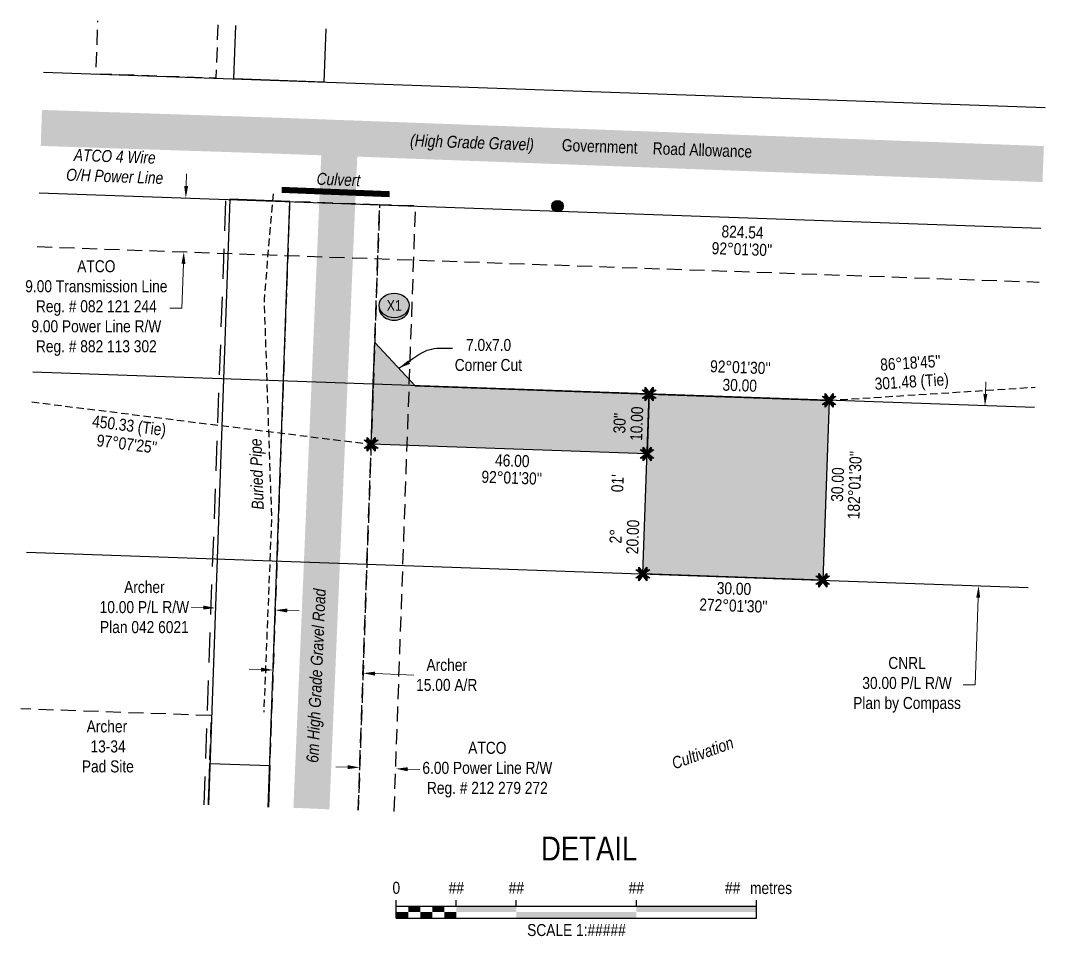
# Model space of a CAD drawing. Extents: x 342350 to 345869, y 6127530 to 6133698.
# Drawn here: x 344958 to 345825, y 6128629 to 6129392 of the extents above; entities that cross this region are included whole.
import ezdxf
from ezdxf.enums import TextEntityAlignment as Align

# ---------------------------------------------------------------- set-up
doc = ezdxf.new("R2010")
doc.units = 0
doc.header["$LTSCALE"] = 5
doc.header["$PDSIZE"] = 0.5
for name, pattern in [('foc-ACCESSROAD', [3.75, 2.5, -1.25]), ('foc-FLOWLINE', [3.75, 2.5, -1.25]), ('foc-LSD', [8, 5, -3]), ('foc-TIELINE', [1.875, 1.25, -0.625]), ('POWERLINE5', [7.8, 2.4, -0.6, 0.6, -0.6, 0.6, -0.6, 2.4]), ('UG_PIPE', [1.875, 1.25, -0.625])]:
    doc.linetypes.add(name, pattern=pattern)
doc.layers.get('Defpoints').update_dxf_attribs({"color": 9})
for name, color, linetype in [('AS-FENCE', 48, 'foc-FENCE'), ('AS-PIPE-UG', 44, 'UG_PIPE'), ('AS-PIPE-UG-T', 44, 'Continuous'), ('AS-POWER', 104, 'foc-POWER'), ('AS-POWER-EXISTING', 72, 'POWERLINE5'), ('AS-POWER-T', 104, 'Continuous'), ('AS-ROADS', 254, 'Continuous'), ('C-RW', 13, 'Continuous'), ('DETAIL-T', 7, 'Continuous'), ('F-AR', 190, 'foc-ACCESSROAD'), ('F-EZE', 190, 'foc-FLOWLINE'), ('F-RW', 190, 'Continuous'), ('F-WS', 190, 'foc-ACCESSROAD'), ('F-WS-S', 190, 'Continuous'), ('L-BD', 7, 'Continuous'), ('L-BD1', 253, 'Continuous'), ('L-MON', 1, 'Continuous'), ('L-ROAD-T', 7, 'Continuous'), ('L-SEC', 7, 'Continuous'), ('L-SECTION-LSD', 7, 'foc-LSD'), ('L-TIE', 7, 'foc-TIELINE'), ('P-CROSSINGS', 250, 'Continuous'), ('P-PROPOSED', 10, 'Continuous'), ('P-PROPOSED-H', 21, 'Continuous'), ('P-TXT', 4, 'Continuous')]:
    doc.layers.add(name, color=color, linetype=linetype)
for name, color, linetype, lineweight in [('AS-GENERAL', 48, 'Continuous', 18), ('C-RW-T', 13, 'Continuous', 9), ('F-AR-T', 190, 'Continuous', 9), ('F-EZE-T', 190, 'Continuous', 9), ('F-RW-T', 190, 'Continuous', 9), ('T-TEXT', 48, 'Continuous', 18)]:
    doc.layers.add(name, color=color, linetype=linetype, lineweight=lineweight)
doc.styles.add('80', font='ARIALN.TTF', dxfattribs={"height": 10})
doc.styles.add('80CG', font='ARIALN.TTF', dxfattribs={"height": 10})
doc.styles.add('80L', font='ARIALN.TTF', dxfattribs={"height": 10})
doc.styles.add('80LS', font='ARIALNI.TTF', dxfattribs={"height": 10})
doc.styles.add('Crossing', font='ARIALN.TTF', dxfattribs={"height": 10})
doc.styles.add('foc-LtypeFont', font='ARIALN.TTF', dxfattribs={"height": 7.35})
doc.linetypes.add('foc-FENCE', pattern='A,10,-1,["X",foc-LtypeFont,S=0.2,R=0,X=-0.625,Y=-0.75],-1.24', length=12.24)
doc.linetypes.add('foc-POWER', pattern='A,6,-1,["P",foc-LtypeFont,S=0.2,R=0,X=-0.625,Y=-0.75],-1.24,4', length=12.24)
doc.dimstyles.new('Compass 5 000', dxfattribs={"dimscale": 5, "dimtxt": 9, "dimasz": 2, "dimexe": 0.2, "dimexo": 0.0625, "dimgap": 0.5, "dimtad": 0, "dimtih": 1, "dimtoh": 1, "dimzin": 0, "dimdsep": 46, "dimtxsty": '80CG', "dimcen": 0.1, "dimse1": 1, "dimse2": 1, "dimclrd": 256, "dimclrt": 256, "dimaunit": 1, "dimadec": 4, "dimazin": 0, "dimtfac": 0.06, "dimtofl": 0, "dimtmove": 0, "dimatfit": 1, "dimfxl": 0.2, "dimtolj": 1, "dimtzin": 0, "dimlwd": -1, "dimarcsym": 0})

# ---------------------------------------------------------------- blocks, each defined once
blk = doc.blocks.new('POWERPOLE')
h = blk.add_hatch(color=255)
edge = h.paths.add_edge_path()
edge.add_arc((0, 0), 0.96, 0, 360)
at = {"linetype": 'Continuous'}
for p, q in [((0.68, -0.68), (-0.68, 0.68)), ((-0.68, -0.68), (0.68, 0.68))]:
    blk.add_line(p, q, dxfattribs=at)
blk.add_circle((0, 0), 0.96, dxfattribs=at)
blk = doc.blocks.new('TEMP')
h = blk.add_hatch(color=255)
h.dxf.hatch_style = 1
h.paths.add_polyline_path([(0, 0.25), (-0.67, 1.15), (-0.67, 0.67), (-1.15, 0.67), (-0.25, 0), (-1.15, -0.67), (-0.67, -0.67), (-0.67, -1.15), (0, -0.25), (0.67, -1.15), (0.67, -0.67), (1.15, -0.67), (0.25, 0), (1.15, 0.67), (0.67, 0.67), (0.67, 1.15)])
h.paths.add_polyline_path([(0.57, 0.85), (0.57, 0.57), (0.85, 0.57), (0.08, 0), (0.85, -0.57), (0.57, -0.57), (0.57, -0.85), (0, -0.08), (-0.57, -0.85), (-0.57, -0.57), (-0.85, -0.57), (-0.08, 0), (-0.85, 0.57), (-0.57, 0.57), (-0.57, 0.85), (0, 0.08)], flags=16)
h = blk.add_hatch(color=1)
h.dxf.hatch_style = 1
h.paths.add_polyline_path([(0, 0.08), (-0.57, 0.85), (-0.57, 0.57), (-0.85, 0.57), (-0.08, 0), (-0.85, -0.57), (-0.57, -0.57), (-0.57, -0.85), (0, -0.08), (0.57, -0.85), (0.57, -0.57), (0.85, -0.57), (0.08, 0), (0.85, 0.57), (0.57, 0.57), (0.57, 0.85)])
at = {"color": 1}
for p, q in [((-0.08, 0), (0.08, 0)), ((0, 0.08), (0, -0.08))]:
    blk.add_line(p, q, dxfattribs=at)
at = {"color": 255, "flags": 128}
blk.add_lwpolyline([(-0.25, 0), (-1.15, 0.67), (-0.67, 0.67), (-0.67, 1.15), (0, 0.25), (0.67, 1.15), (0.67, 0.67), (1.15, 0.67), (0.25, 0), (1.15, -0.67), (0.67, -0.67), (0.67, -1.15), (0, -0.25), (-0.67, -1.15), (-0.67, -0.67), (-1.15, -0.67)], close=True, dxfattribs=at)
at = {"color": 1, "flags": 128}
blk.add_lwpolyline([(-0.08, 0), (-0.85, 0.57), (-0.57, 0.57), (-0.57, 0.85), (0, 0.08), (0.57, 0.85), (0.57, 0.57), (0.85, 0.57), (0.08, 0), (0.85, -0.57), (0.57, -0.57), (0.57, -0.85), (0, -0.08), (-0.57, -0.85), (-0.57, -0.57), (-0.85, -0.57)], close=True, dxfattribs=at)
blk = doc.blocks.new('*D846')
at = {"layer": 'Defpoints', "color": 0, "linetype": 'Continuous', "transparency": 16777216}
for p in [(345095.46, 6129244.53), (345566.54, 6129227.86), (345564.95, 6129182.94)]:
    blk.add_point(p, dxfattribs=at)
at = {"layer": 'F-EZE-T', "transparency": 16777216}
for p, q in [((345095.81, 6129254.52), (345096.17, 6129264.52)), ((345093.52, 6129189.62), (345092.21, 6129152.77)), ((345092.21, 6129152.77), (345082.21, 6129152.77))]:
    blk.add_line(p, q, dxfattribs=at)
at = {"layer": 'F-EZE-T', "linetype": 'Continuous', "transparency": 16777216}
for points in [[(345094.15, 6129254.58), (345097.48, 6129254.46), (345095.46, 6129244.53)], [(345091.85, 6129189.68), (345095.18, 6129189.57), (345093.87, 6129199.62)]]:
    blk.add_solid(points, dxfattribs=at)
at = {"layer": 'F-EZE-T', "linetype": 'Continuous', "transparency": 16777216, "insert": (345020.97, 6129152.77), "char_height": 10, "attachment_point": 5, "style": '80CG'}
blk.add_mtext('\\A1;ATCO\\P9.00 Transmission Line\\PReg. # 082 121 244\\P9.00 Power Line R/W\\PReg. # 882 113 302', dxfattribs=at)
blk = doc.blocks.new('*D847')
at = {"layer": 'C-RW-T', "transparency": 16777216}
for p, q in [((345761.58, 6129081.27), (345761.93, 6129091.26)), ((345755.59, 6128911.4), (345753.04, 6128838.87)), ((345753.04, 6128838.87), (345743.04, 6128838.87))]:
    blk.add_line(p, q, dxfattribs=at)
at = {"layer": 'C-RW-T', "linetype": 'Continuous', "transparency": 16777216}
for points in [[(345759.91, 6129081.33), (345763.25, 6129081.21), (345761.23, 6129071.27)], [(345753.93, 6128911.46), (345757.26, 6128911.35), (345755.94, 6128921.4)]]:
    blk.add_solid(points, dxfattribs=at)
at = {"layer": 'Defpoints', "color": 0, "linetype": 'Continuous', "transparency": 16777216}
for p in [(345760.46, 6129071.3), (345755.18, 6128921.43), (345755.94, 6128921.4)]:
    blk.add_point(p, dxfattribs=at)
at = {"layer": 'C-RW-T', "linetype": 'Continuous', "transparency": 16777216, "insert": (345696.31, 6128838.87), "char_height": 10, "attachment_point": 5, "style": '80CG'}
blk.add_mtext('\\A1;CNRL\\P30.00 P/L R/W\\PPlan by Compass', dxfattribs=at)
blk = doc.blocks.new('*D848')
at = {"layer": 'Defpoints', "color": 0, "linetype": 'Continuous', "transparency": 16777216}
for p in [(345242.83, 6128839.1), (345272.8, 6128838.04), (345270.35, 6128768.87)]:
    blk.add_point(p, dxfattribs=at)
at = {"layer": 'F-EZE-T', "transparency": 16777216}
for p, q in [((345230.38, 6128770.28), (345220.39, 6128770.63)), ((345280.35, 6128768.51), (345290.34, 6128768.16))]:
    blk.add_line(p, q, dxfattribs=at)
at = {"layer": 'F-EZE-T', "linetype": 'Continuous', "transparency": 16777216}
for points in [[(345230.44, 6128771.95), (345230.33, 6128768.62), (345240.38, 6128769.93)], [(345280.41, 6128770.18), (345280.29, 6128766.85), (345270.35, 6128768.87)]]:
    blk.add_solid(points, dxfattribs=at)
at = {"layer": 'F-EZE-T', "linetype": 'Continuous', "transparency": 16777216, "insert": (345346.7, 6128768.16), "char_height": 10, "attachment_point": 5, "style": '80CG'}
blk.add_mtext('\\A1;ATCO\\P6.00 Power Line R/W\\PReg. # 212 279 272', dxfattribs=at)
blk = doc.blocks.new('*D849')
at = {"layer": 'Defpoints', "color": 0, "linetype": 'Continuous', "transparency": 16777216}
for p in [(345169.82, 6128896.13), (345244.75, 6128893.47), (345168.23, 6128851.16)]:
    blk.add_point(p, dxfattribs=at)
at = {"layer": 'F-AR-T', "transparency": 16777216}
for p, q in [((345158.24, 6128851.52), (345148.24, 6128851.87)), ((345253.15, 6128848.16), (345285.58, 6128847.01))]:
    blk.add_line(p, q, dxfattribs=at)
at = {"layer": 'F-AR-T', "linetype": 'Continuous', "transparency": 16777216}
for points in [[(345158.29, 6128853.18), (345158.18, 6128849.85), (345168.23, 6128851.16)], [(345253.21, 6128849.82), (345253.09, 6128846.49), (345243.16, 6128848.51)]]:
    blk.add_solid(points, dxfattribs=at)
at = {"layer": 'F-AR-T', "linetype": 'Continuous', "transparency": 16777216, "insert": (345312.86, 6128847.01), "char_height": 10, "attachment_point": 5, "style": '80CG'}
blk.add_mtext('\\A1;Archer\\P15.00 A/R', dxfattribs=at)
blk = doc.blocks.new('*D850')
at = {"layer": 'Defpoints', "color": 0, "linetype": 'Continuous', "transparency": 16777216}
for p in [(345120.28, 6128908.92), (345120.07, 6128902.85), (345170.2, 6128907.16)]:
    blk.add_point(p, dxfattribs=at)
at = {"layer": 'F-RW-T', "transparency": 16777216}
for p, q in [((345110.07, 6128903.2), (345100.08, 6128903.55)), ((345179.98, 6128900.73), (345189.98, 6128900.38))]:
    blk.add_line(p, q, dxfattribs=at)
at = {"layer": 'F-RW-T', "linetype": 'Continuous', "transparency": 16777216}
for points in [[(345110.13, 6128904.87), (345110.01, 6128901.54), (345120.07, 6128902.85)], [(345180.04, 6128902.4), (345179.92, 6128899.07), (345169.99, 6128901.09)]]:
    blk.add_solid(points, dxfattribs=at)
at = {"layer": 'F-RW-T', "linetype": 'Continuous', "transparency": 16777216, "insert": (345060.99, 6128903.55), "char_height": 10, "attachment_point": 5, "style": '80CG'}
blk.add_mtext('\\A1;Archer\\P10.00 P/L R/W\\PPlan 042 6021', dxfattribs=at)
blk = doc.blocks.new('xing2')
h = blk.add_hatch(color=50)
h.dxf.hatch_style = 1
edge = h.paths.add_edge_path()
edge.add_ellipse((0, 0), major_axis=(-12.5, 0), ratio=0.816297, start_angle=0, end_angle=360)
h = blk.add_hatch(color=250)
h.dxf.hatch_style = 1
edge = h.paths.add_edge_path()
edge.add_ellipse((0, -2.05), major_axis=(-12.5, 0), ratio=0.816297, start_angle=0, end_angle=180)
edge.add_line((12.5, -2.05), (12.5, 0))
edge.add_ellipse((0, 0), major_axis=(-12.5, 0), ratio=0.816297, start_angle=0, end_angle=180, ccw=False)
edge.add_line((-12.5, 0), (-12.5, -2.05))
at = {"color": 250}
blk.add_ellipse((0, 0), major_axis=(-12.5, 0), ratio=0.816297, dxfattribs=at)
blk.add_ellipse((0, -2.05), major_axis=(-12.5, 0), ratio=0.816297, start_param=0, end_param=3.141593, dxfattribs=at)
at = {"color": 250, "style": 'Crossing'}
blk.add_attdef('CROSSING', text='', height=9, dxfattribs=at).set_placement((0.09, 0.02), align=Align.MIDDLE_CENTER)
at = {"color": 250, "style": 'Crossing', "flags": 1}
for tag, p in [('OWNER', (0.09, -12.49)), ('DESCRIPTION', (0.09, -25.77)), ('LOCATION', (0.09, -39.3)), ('DWG_REF', (0.09, -52.84))]:
    blk.add_attdef(tag, text='', height=9, dxfattribs=at).set_placement(p, align=Align.MIDDLE_CENTER)
blk = doc.blocks.new('*U296')
at = {"color": 0}
for p, q in [((-150, 0), (-150, 15)), ((-150, 10), (150.24, 10)), ((-100, 10), (-100, 15)), ((-50, 10), (-50, 15)), ((50, 10), (50, 15)), ((150.24, 0), (150.24, 15)), ((-150, 0), (150.24, 0))]:
    blk.add_line(p, q, dxfattribs=at)
for points in [[(-140, 10), (-130, 10), (-140, 5), (-130, 5)], [(-120, 10), (-110, 10), (-120, 5), (-110, 5)], [(-100, 10), (-50, 10), (-100, 5), (-50, 5)], [(50, 10), (150.24, 10), (50, 5), (150.24, 5)], [(-150, 5), (-140, 5), (-150, 0), (-140, 0)], [(-130, 5), (-120, 5), (-130, 0), (-120, 0)], [(-110, 5), (-100, 5), (-110, 0), (-100, 0)], [(-50, 5), (50, 5), (-50, 0), (50, 0)]]:
    blk.add_solid(points, dxfattribs=at)
at = {"color": 0, "style": '80'}
blk.add_text('metres', height=10, dxfattribs=at).set_placement((162.24, 20), align=Align.CENTER)
at = {"color": 0, "char_height": 10, "style": '80'}
for s, insert, attachment_point in [('0', (-150, 30.21), 2), ('##', (-100, 30.21), 2), ('##', (-50, 30.21), 2), ('##', (50, 30.21), 2), ('##', (136.7, 30.22), 3), ('SCALE 1:#####', (0.12, -5), 2)]:
    blk.add_mtext(s, dxfattribs=dict(at, insert=insert, attachment_point=attachment_point))

msp = doc.modelspace()

# ---------------------------------------------------------------- hatches: boundary and pattern name
at = {"layer": 'P-PROPOSED-H'}
h = msp.add_hatch(color=256, dxfattribs=at)
h.dxf.hatch_style = 1
h.paths.add_polyline_path([(345251.674, 6129089.233), (345252.911, 6129124.203), (345286.645, 6129088), (345481.481, 6129081.133), (345479.72, 6129031.175), (345249.907, 6129039.275)])
h = msp.add_hatch(color=256, dxfattribs=at)
h.dxf.hatch_style = 1
h.paths.add_polyline_path([(345631.355, 6129075.85), (345626.072, 6128925.976), (345476.198, 6128931.259), (345481.481, 6129081.133)])

# ---------------------------------------------------------------- linework, layer by layer
at = {"layer": 'AS-FENCE', "flags": 128}
msp.add_lwpolyline([(344973.271, 6129248.855), (345807.842, 6129219.314)], dxfattribs=at)
at = {"layer": 'AS-GENERAL', "const_width": 4.999, "flags": 128}
msp.add_lwpolyline([(345265.302, 6129247.666), (345175.402, 6129251.256)], dxfattribs=at)
msp.add_lwpolyline([(345265.302, 6129247.666), (345175.402, 6129251.256)], dxfattribs=at)
at = {"layer": 'AS-PIPE-UG', "flags": 128}
msp.add_lwpolyline([(345168.242, 6129248.066), (345160.662, 6129160.026), (345166.907, 6128976.841), (345160.462, 6128816.121)], dxfattribs=at)
at = {"layer": 'AS-POWER', "flags": 128}
for points in [[(344973.272, 6129248.893), (345807.844, 6129219.369)], [(345114.324, 6128738.763), (345115.545, 6128773.349), (345165.503, 6128771.587), (345164.282, 6128737)]]:
    msp.add_lwpolyline(points, dxfattribs=at)
at = {"layer": 'AS-ROADS', "const_width": 29.993, "flags": 128}
for points in [[(344975.181, 6129302.849), (345167.502, 6129296.556), (345809.732, 6129272.74)], [(345223.397, 6129281.046), (345200.141, 6128735.735)]]:
    msp.add_lwpolyline(points, dxfattribs=at)
at = {"layer": 'C-RW', "flags": 128}
for points in [[(345802.553, 6129069.816), (344967.978, 6129099.232)], [(344962.676, 6128949.359), (345797.251, 6128919.943)]]:
    msp.add_lwpolyline(points, dxfattribs=at)
at = {"layer": 'F-AR', "flags": 128}
msp.add_lwpolyline([(345239.12, 6128734.36), (345256.967, 6129238.857), (345182.031, 6129241.508), (345164.183, 6128737.004)], dxfattribs=at)
at = {"layer": 'F-EZE'}
msp.add_line((344971.681, 6129203.931), (345806.254, 6129174.407), dxfattribs=at)
at = {"layer": 'F-EZE', "flags": 128}
for points in [[(345122.197, 6129388.634), (345120.638, 6129344.285), (345020.722, 6129347.82), (345022.28, 6129392.127)], [(345269.095, 6128733.302), (345286.942, 6129237.797), (345256.967, 6129238.857), (345239.12, 6128734.36)]]:
    msp.add_lwpolyline(points, dxfattribs=at)
at = {"layer": 'F-RW', "flags": 128}
for points in [[(345212.095, 6129385.491), (345210.544, 6129341.125), (345135.631, 6129343.775), (345137.173, 6129388.11)], [(345164.19, 6128737.003), (345182.045, 6129241.628), (345132.087, 6129243.391), (345114.275, 6128738.764)]]:
    msp.add_lwpolyline(points, dxfattribs=at)
at = {"layer": 'F-WS', "flags": 128}
msp.add_lwpolyline([(345114.324, 6128738.763), (345116.95, 6128813.186), (344958.056, 6128818.791)], dxfattribs=at)
at = {"layer": 'L-SEC'}
for p, q in [((344976.827, 6129349.393), (345811.399, 6129319.869)), ((344973.272, 6129248.893), (345807.844, 6129219.369))]:
    msp.add_line(p, q, dxfattribs=at)
at = {"layer": 'L-SECTION-LSD', "flags": 128}
msp.add_lwpolyline([(345128.614, 6129242.096), (345110.396, 6128738.901)], dxfattribs=at)
at = {"layer": 'L-TIE', "flags": 128}
for points in [[(345631.355, 6129075.85), (345803.157, 6129086.88)], [(344967.105, 6129074.579), (345249.907, 6129039.275)]]:
    msp.add_lwpolyline(points, dxfattribs=at)
at = {"layer": 'P-PROPOSED', "flags": 128}
for points in [[(345251.674, 6129089.233), (345252.911, 6129124.203), (345286.645, 6129088), (345481.481, 6129081.133), (345479.72, 6129031.175), (345249.907, 6129039.275)], [(345631.355, 6129075.85), (345626.072, 6128925.976), (345476.198, 6128931.259), (345481.481, 6129081.133)]]:
    msp.add_lwpolyline(points, close=True, dxfattribs=at)

# ---------------------------------------------------------------- block references
at = {"layer": 'AS-POWER-EXISTING', "xscale": 4.998900549999993, "yscale": 4.998900549999993, "zscale": 4.998900549999993}
msp.add_blockref('POWERPOLE', (345405.107, 6129237.726), dxfattribs=at)
msp.add_blockref('POWERPOLE', (345405.107, 6129237.726), dxfattribs=at)
at = {"layer": 'DETAIL-T', "linetype": 'Continuous', "xscale": 0.99978011, "yscale": 0.99978011, "zscale": 0.99978011}
msp.add_blockref('*U296', (345420.82, 6128644.52), dxfattribs=at)
at = {"layer": 'L-MON', "linetype": 'Continuous', "xscale": 4.998900549999993, "yscale": 4.998900549999993, "zscale": 4.998900549999993}
for p in [(345481.481, 6129081.133), (345631.355, 6129075.85), (345249.907, 6129039.275), (345479.72, 6129031.175), (345476.198, 6128931.259), (345626.072, 6128925.976)]:
    msp.add_blockref('TEMP', p, dxfattribs=at)
at = {"layer": 'P-CROSSINGS', "linetype": 'Continuous', "xscale": 0.99978011, "yscale": 0.99978011, "zscale": 0.99978011}
msp.add_blockref('xing2', (345269.045, 6129154.962), dxfattribs=at).add_auto_attribs({'CROSSING': 'X1'})

# ---------------------------------------------------------------- texts
at = {"layer": 'AS-PIPE-UG-T', "insert": (345150.544, 6128984.664), "char_height": 9.9978, "attachment_point": 1, "rotation": 91.952527, "style": '80L'}
msp.add_mtext_dynamic_manual_height_columns('{\\fArial Narrow|b0|i1|c0|p34;Buried Pipe}', width=59.0229, gutter_width=49.989, heights=[0], dxfattribs=at)
at = {"layer": 'AS-POWER-T', "insert": (344996.087, 6129285.636), "char_height": 9.9978, "attachment_point": 1, "rotation": 357.973906, "style": '80L'}
msp.add_mtext_dynamic_manual_height_columns('\\pi6.42649;{\\fArial Narrow|b0|i1|c0|p34;ATCO 4 Wire \\P\\pi0.57511;O/H Power Line}', width=80.65525, gutter_width=49.989, heights=[0], dxfattribs=at)
at = {"layer": 'DETAIL-T', "color": 3, "insert": (345431.477, 6128702.455), "char_height": 19.9956, "width": 223.8088, "attachment_point": 5, "style": '80CG'}
msp.add_mtext('DETAIL', dxfattribs=at)
at = {"layer": 'F-WS-S', "insert": (345002.775, 6128809.188), "char_height": 9.9978, "attachment_point": 1, "style": '80L'}
msp.add_mtext_dynamic_manual_height_columns('\\pi10.14327,t80.12787;Archer\\P\\pi13.33834,t83.32294;13-34\\P\\pi6.12642,t76.11102;Pad Site', width=54.17403, gutter_width=49.989, heights=[0], dxfattribs=at)
at = {"layer": 'L-BD', "linetype": 'Continuous', "style": '80L'}
for s, p in [('450.33 (Tie)', (345048.183, 6129053.679)), ("97°07'25''", (345046.418, 6129039.542))]:
    msp.add_text(s, height=9.9978, rotation=352.8843, dxfattribs=at).set_placement(p, align=Align.MIDDLE)
at = {"layer": 'L-BD', "linetype": 'Continuous', "insert": (345528.417, 6129222.182), "char_height": 9.9978, "width": 61.15749, "attachment_point": 1, "rotation": 357.9739, "line_spacing_factor": 0.855, "style": '80L'}
msp.add_mtext("\\pi13.57362;824.54\\P\\pi5.89454;92°01'30''", dxfattribs=at)
at = {"layer": 'L-BD1', "linetype": 'Continuous', "style": '80L'}
for s, rotation, p in [("92°01'30''", 357.9813, (345557.485, 6129103.464)), ('30.00', 357.9813, (345556.957, 6129088.477)), ("30''", 87.9813, (345456.867, 6129056.898)), ('10.00', 87.9813, (345471.105, 6129056.396)), ('46.00', 357.9813, (345367.493, 6129025.627)), ("182°01'30''", 87.9813, (345652.625, 6129005.218)), ("92°01'30''", 357.9813, (345366.991, 6129011.389)), ("01'", 87.9813, (345455.101, 6129006.799)), ('30.00', 87.9813, (345638.387, 6129005.719)), ('20.00', 87.9813, (345467.781, 6128962.083)), ('2°', 87.9813, (345453.543, 6128962.585)), ('30.00', 357.9813, (345552.155, 6128919.078)), ("272°01'30''", 357.9813, (345551.654, 6128904.84))]:
    msp.add_text(s, height=9.9978, rotation=rotation, dxfattribs=at).set_placement(p, align=Align.MIDDLE)
at = {"layer": 'L-ROAD-T', "style": '80L'}
msp.add_text('Government    Road Allowance', height=9.9978, rotation=357.97495, dxfattribs=at).set_placement((345488.004, 6129285.839), align=Align.MIDDLE_CENTER)
at = {"layer": 'P-TXT', "insert": (345319.197, 6129127.021), "char_height": 9.9978, "attachment_point": 1, "style": '80L'}
msp.add_mtext_dynamic_manual_height_columns('\\pi9.775,t79.75961;7.0x7.0\\P\\pi0.32278,t70.30739;Corner Cut', width=56.03583, gutter_width=49.989, heights=[0], dxfattribs=at)
at = {"layer": 'T-TEXT', "style": '80LS'}
for s, rotation, p in [('(High Grade Gravel)', 357.97495, (345333.933, 6129290.785)), ('Cultivation', 20, (345525.988, 6128782.145))]:
    msp.add_text(s, height=9.9978, rotation=rotation, dxfattribs=at).set_placement(p, align=Align.MIDDLE_CENTER)
at = {"layer": 'T-TEXT', "insert": (345204.749, 6129265.609), "char_height": 9.9978, "attachment_point": 1, "rotation": 357.713208, "style": '80L'}
msp.add_mtext_dynamic_manual_height_columns('{\\fArial Narrow|b0|i1|c0|p34;Culvert}', width=36.82578, gutter_width=50, heights=[0], dxfattribs=at)
at = {"layer": 'T-TEXT', "insert": (345199.011, 6128846.645), "char_height": 9.9978, "width": 145.80463, "attachment_point": 2, "rotation": 87.557879, "style": '80LS'}
msp.add_mtext('6m High Grade Gravel Road', dxfattribs=at)

# ---------------------------------------------------------------- dimensions: what is measured, and where the dimension line sits
at = {"layer": 'F-AR-T', "linetype": 'Continuous'}
dim = msp.add_linear_dim(base=(345168.229, 6128851.162), p1=(345244.749, 6128893.475), p2=(345169.82, 6128896.126), angle=177.973505, text='Archer\\P15.00 A/R', dimstyle='Compass 5 000', dxfattribs=at)
dim.commit()
dim.dimension.update_dxf_attribs({"geometry": '*D849', "text_midpoint": (345312.861, 6128847.009), "dimtype": 161})
at = {"layer": 'F-EZE-T', "linetype": 'Continuous'}
for base, p1, p2, angle, text, picture, middle in [((345095.459, 6129244.53), (345564.948, 6129182.943), (345566.538, 6129227.855), 87.972732, 'ATCO\\P9.00 Transmission Line\\PReg. # 082 121 244\\P9.00 Power Line R/W\\PReg. # 882 113 302', '*D846', (345020.966, 6129152.774)), ((345270.353, 6128768.867), (345242.825, 6128839.096), (345272.8, 6128838.036), 357.973906, 'ATCO\\P6.00 Power Line R/W\\PReg. # 212 279 272', '*D848', (345346.705, 6128768.16))]:
    dim = msp.add_linear_dim(base=base, p1=p1, p2=p2, angle=angle, text=text, dimstyle='Compass 5 000', dxfattribs=at)
    dim.commit()
    dim.dimension.update_dxf_attribs({"geometry": picture, "text_midpoint": middle, "dimtype": 161})
at = {"layer": 'F-RW-T', "linetype": 'Continuous'}
dim = msp.add_linear_dim(base=(345120.067, 6128902.848), p1=(345170.203, 6128907.16), p2=(345120.281, 6128908.922), angle=177.978357, text='Archer\\P10.00 P/L R/W\\PPlan 042 6021', dimstyle='Compass 5 000', dxfattribs=at)
dim.commit()
dim.dimension.update_dxf_attribs({"geometry": '*D850', "text_midpoint": (345060.993, 6128903.554), "dimtype": 161})

# ---------------------------------------------------------------- leaders
at = {"layer": 'P-TXT', "path_type": 1}
msp.add_leader([(345272.939, 6129102.71), (345300.34, 6129118.655), (345317.587, 6129119.419)], dimstyle='Compass 5 000', override={"dimgap": 0.5, "dimtad": 0}, dxfattribs=at)

# ---------------------------------------------------------------- next in the draw order: texts
at = {"layer": 'L-BD', "linetype": 'Continuous', "insert": (345667.764, 6129110.141), "char_height": 9.9978, "width": 61.15749, "attachment_point": 1, "rotation": 3.6733, "line_spacing_factor": 0.935977, "style": '80L', "bg_fill": 3, "box_fill_scale": 1.15, "bg_fill_color": 256, "bg_fill_true_color": 256, "bg_fill_transparency": 0}
msp.add_mtext("\\pi5.89454;86°18'45''\\P\\pi0.27845;301.48 (Tie) ", dxfattribs=at)

# ---------------------------------------------------------------- next in the draw order: dimensions: what is measured, and where the dimension line sits
at = {"layer": 'C-RW-T', "linetype": 'Continuous'}
dim = msp.add_linear_dim(base=(345755.945, 6128921.399), p1=(345760.465, 6129071.3), p2=(345755.182, 6128921.426), angle=267.98133, text='CNRL\\P30.00 P/L R/W\\PPlan by Compass', dimstyle='Compass 5 000', dxfattribs=at)
dim.commit()
dim.dimension.update_dxf_attribs({"geometry": '*D847', "text_midpoint": (345696.306, 6128838.865), "dimtype": 161})

doc.saveas('drawing.dxf')
